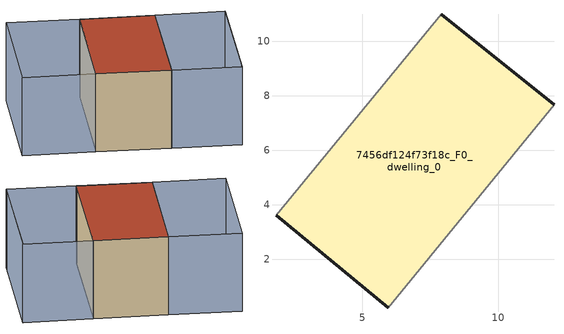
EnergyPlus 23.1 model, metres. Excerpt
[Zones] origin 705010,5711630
7456df124f73f18c_F0_dwelling_0
 floor ground (EU_floor_Construction): 5.95,0.21 12.05,7.67 7.9,11 1.82,3.6 z0
 wall outside (EU_wall_Construction): 5.95,0.21 1.82,3.6 / 7.9,11 12.05,7.67 z0:6
 wall adiabatic (EU_wall_Construction): 12.05,7.67 5.95,0.21 / 1.82,3.6 7.9,11 z0:6
 roof outside (EU_roof_Construction): 12.05,7.67 5.95,0.21 1.82,3.6 7.9,11 z6
shading: 9.85,-2.92 15.9,4.53 / 12.04,7.67 15.91,4.52 / 15.91,4.52 9.82,-2.95 / 9.82,-2.95 5.95,0.21 / 5.95,0.21 12.04,7.67 / 1.82,3.6 -2.2,6.91 / -2.2,6.91 3.87,14.31 / 3.87,14.31 7.89,11 / 7.89,11 1.82,3.6 z0:6
[Building]
EU S2 Campaign: North Axis=0; Terrain=City; Solar Distribution=FullExterior
[Site:Location]
London: Latitude=51.5; Longitude=-0.5; Time Zone=0; Elevation=25
[SizingPeriod:WeatherFileDays]
AnnualSizingPeriod: Begin Month=1; Begin Day of Month=1; End Month=12; End Day of Month=31; Day of Week for Start Day=Monday; Use Weather File Daylight Saving Period=No; Use Weather File Rain and Snow Indicators=No
[MATERIAL]
EU_InternalMass_Material: Roughness=MediumRough; Thickness=0.1; Conductivity=1; Density=1800; Specific Heat=900; Thermal Absorptance=0.9; Solar Absorptance=0.7; Visible Absorptance=0.7
[MATERIAL:NOMASS] Roughness=MediumRough; Thermal Absorptance=0.9; Solar Absorptance=0.7; Visible Absorptance=0.7
Name | Thermal Resistance
EU_wall_NoMass | 0.727863
EU_roof_NoMass | 0.773354
EU_floor_NoMass | 1.79329
[CONSTRUCTION]
EU_wall_Construction: EU_wall_NoMass
EU_roof_Construction: EU_roof_NoMass
EU_floor_Construction: EU_floor_NoMass
EU_InternalMass_Construction: EU_InternalMass_Material
[ZONE]
7456df124f73f18c_F0_dwelling_0: Type=1; Multiplier=1; Ceiling Height=autocalculate; Volume=307.252; Floor Area=autocalculate; Part of Total Floor Area=Yes
[INTERNALMASS]
7456df124f73f18c_F0_dwelling_0_EU_InternalMass: Construction=EU_InternalMass_Construction; Zone or ZoneList=7456df124f73f18c_F0_dwelling_0; Surface Area=51.2088
[OTHEREQUIPMENT]
EU_Step8_InternalGain_7456df124f73f18c_F0_dwelling_0_f000: Fuel Type=Electricity; Zone or ZoneList or Space or SpaceList=7456df124f73f18c_F0_dwelling_0; Schedule=EU_Step8_GainSchedule_7456df124f73f18c_F0_dwelling_0_f000; Design Level Calculation Method=Watts/Area; Power per Zone Floor Area=1; Fraction Latent=0; Fraction Radiant=0; Fraction Lost=0; Carbon Dioxide Generation Rate=0; EndUse Subcategory=EU_Step8_InternalGains
[ZONEVENTILATION:DESIGNFLOWRATE]
EU_ConstantAir_7456df124f73f18c_F0_dwelling_0: Zone or ZoneList or Space or SpaceList=7456df124f73f18c_F0_dwelling_0; Schedule=EU_AlwaysOn; Design Flow Rate Calculation Method=AirChanges/Hour; Air Changes per Hour=0.484901; Ventilation Type=Natural; Fan Pressure Rise=0; Fan Total Efficiency=1; Constant Term Coefficient=1; Temperature Term Coefficient=0; Velocity Term Coefficient=0; Velocity Squared Term Coefficient=0; Minimum Indoor Temperature=-100; Maximum Indoor Temperature=100; Delta Temperature=-100; Minimum Outdoor Temperature=-100; Maximum Outdoor Temperature=100; Maximum Wind Speed=40
[HVACTEMPLATE:THERMOSTAT]
EU_HeatOnly_7456df124f73f18c_F0_dwelling_0: Constant Heating Setpoint=20; Constant Cooling Setpoint=50
[HVACTEMPLATE:ZONE:IDEALLOADSAIRSYSTEM]
7456df124f73f18c_F0_dwelling_0: Template Thermostat=EU_HeatOnly_7456df124f73f18c_F0_dwelling_0; System Availability Schedule=EU_AlwaysOn; Maximum Heating Supply Air Temperature=50; Minimum Cooling Supply Air Temperature=13; Maximum Heating Supply Air Humidity Ratio=0.0156; Minimum Cooling Supply Air Humidity Ratio=0.0077; Heating Limit=NoLimit; Cooling Limit=NoLimit; Heating Availability Schedule=EU_AlwaysOn; Cooling Availability Schedule=EU_CoolingOff; Dehumidification Control Type=ConstantSensibleHeatRatio; Cooling Sensible Heat Ratio=0.7; Dehumidification Setpoint=60; Humidification Control Type=None; Humidification Setpoint=30; Outdoor Air Method=None; Outdoor Air Flow Rate per Person=0.00944; Outdoor Air Flow Rate per Zone Floor Area=0; Outdoor Air Flow Rate per Zone=0; Demand Controlled Ventilation Type=None; Outdoor Air Economizer Type=NoEconomizer; Heat Recovery Type=None; Sensible Heat Recovery Effectiveness=0.7; Latent Heat Recovery Effectiveness=0.65
[SIZING:ZONE]
7456df124f73f18c_F0_dwelling_0: Zone Cooling Design Supply Air Temperature Input Method=SupplyAirTemperature; Zone Cooling Design Supply Air Temperature=13; Zone Heating Design Supply Air Temperature Input Method=SupplyAirTemperature; Zone Heating Design Supply Air Temperature=50; Zone Cooling Design Supply Air Humidity Ratio=0.008; Zone Heating Design Supply Air Humidity Ratio=0.008; Cooling Design Air Flow Method=DesignDay; Cooling Design Air Flow Rate=0; Cooling Minimum Air Flow per Zone Floor Area=0.000762; Cooling Minimum Air Flow=0; Cooling Minimum Air Flow Fraction=0.2; Heating Design Air Flow Method=DesignDay; Heating Design Air Flow Rate=0; Heating Maximum Air Flow per Zone Floor Area=0.002032; Heating Maximum Air Flow=0.141576; Heating Maximum Air Flow Fraction=0.3; Account for Dedicated Outdoor Air System=No; Dedicated Outdoor Air System Control Strategy=NeutralSupplyAir; Dedicated Outdoor Air Low Setpoint Temperature for Design=autosize; Dedicated Outdoor Air High Setpoint Temperature for Design=autosize; Zone Load Sizing Method=Sensible Load Only No Latent Load; Zone Latent Cooling Design Supply Air Humidity Ratio Input Method=HumidityRatioDifference; Zone Cooling Design Supply Air Humidity Ratio Difference=0.005; Zone Latent Heating Design Supply Air Humidity Ratio Input Method=HumidityRatioDifference; Zone Humidification Design Supply Air Humidity Ratio Difference=0.005
[SCHEDULE:CONSTANT]
Name | Hourly Value
EU_AlwaysOn | 1
EU_CoolingOff | 0
[SCHEDULE:FILE]
EU_Step8_GainSchedule_7456df124f73f18c_F0_dwelling_0_f000: File=../../schedules/7456df124f73f18c/7456df124f73f18c_F0_dwelling_0_f000_gain.csv; Column Number=1; Rows to Skip at Top=0; Number of Hours of Data=8760; Column Separator=Comma; Interpolate to Timestep=No; Minutes per Item=60; Adjust Schedule for Daylight Savings=Yes
